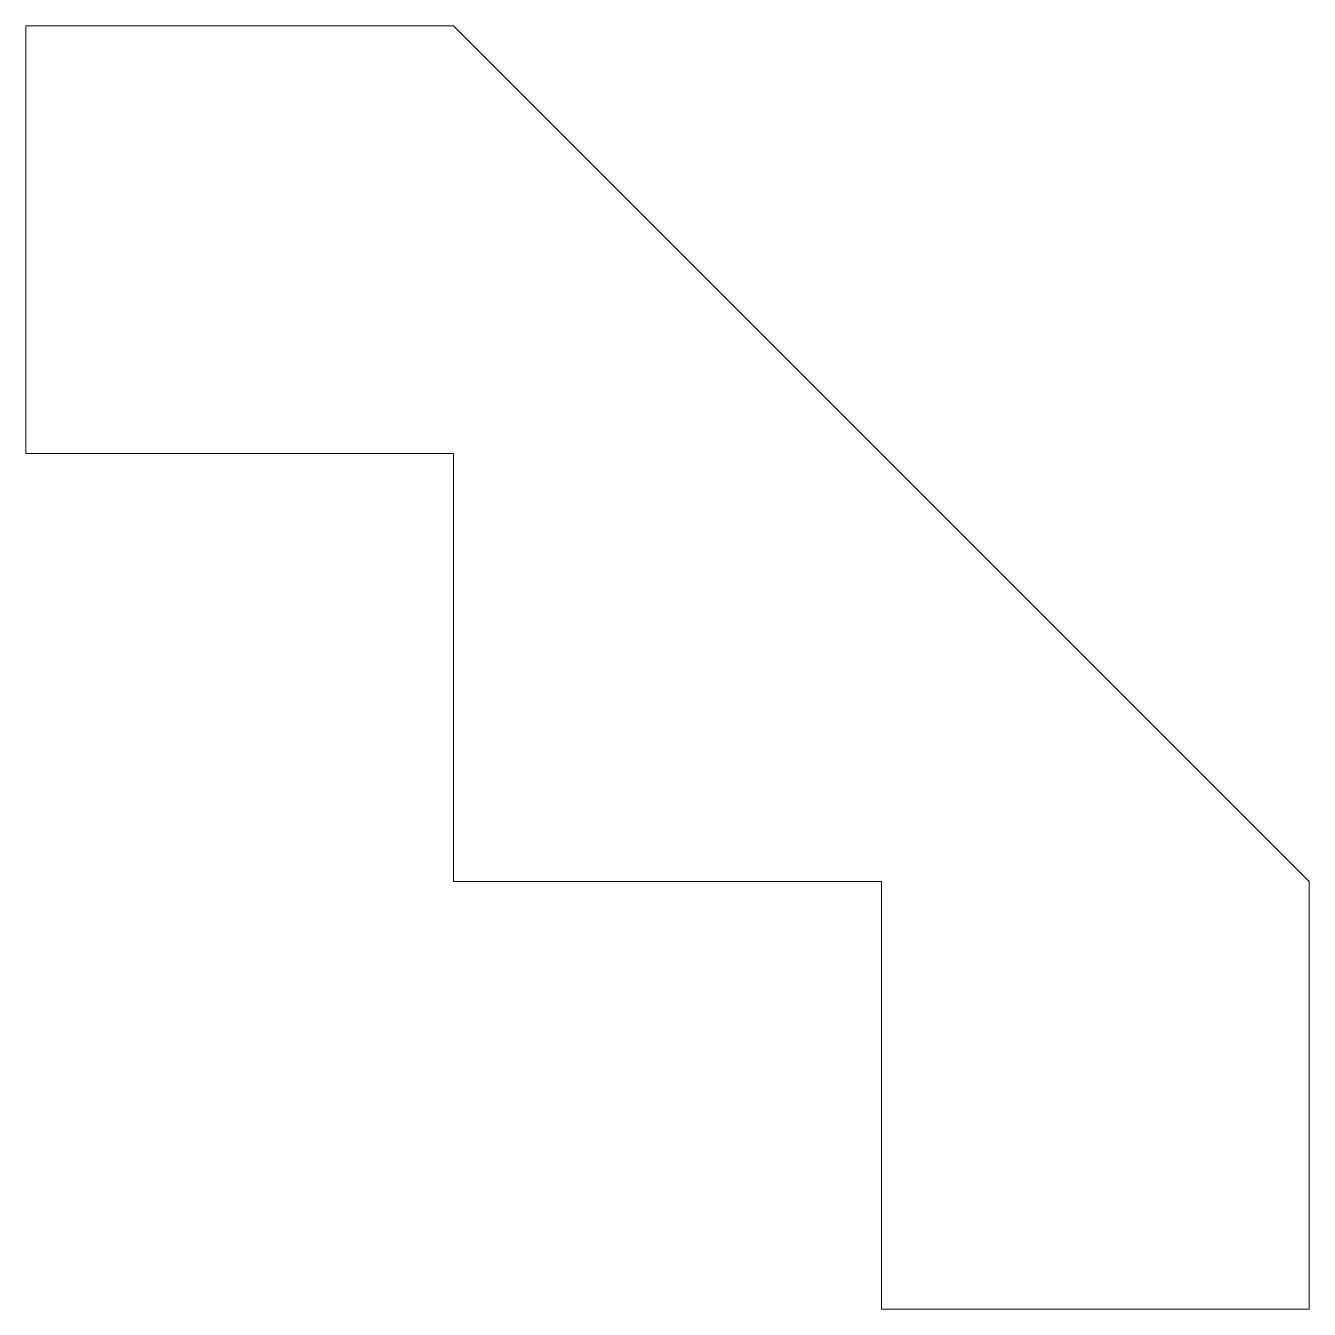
# Model space of a CAD drawing. Header units: millimetres. Extents: x -3 to 6, y -3 to 6.
import ezdxf

# ---------------------------------------------------------------- set-up
doc = ezdxf.new("R2010")
doc.units = ezdxf.units.MM

msp = doc.modelspace()

# ---------------------------------------------------------------- linework, layer by layer
at = {"color": 7, "linetype": 'Continuous', "lineweight": 15}
for p, q in [((0, 6), (-3, 6)), ((-3, 6), (-3, 3)), ((6, 0), (0, 6)), ((-3, 3), (0, 3)), ((0, 3), (0, 0)), ((0, 0), (3, 0)), ((3, 0), (3, -3)), ((6, -3), (6, 0)), ((3, -3), (6, -3))]:
    msp.add_line(p, q, dxfattribs=at)

doc.saveas('drawing.dxf')
